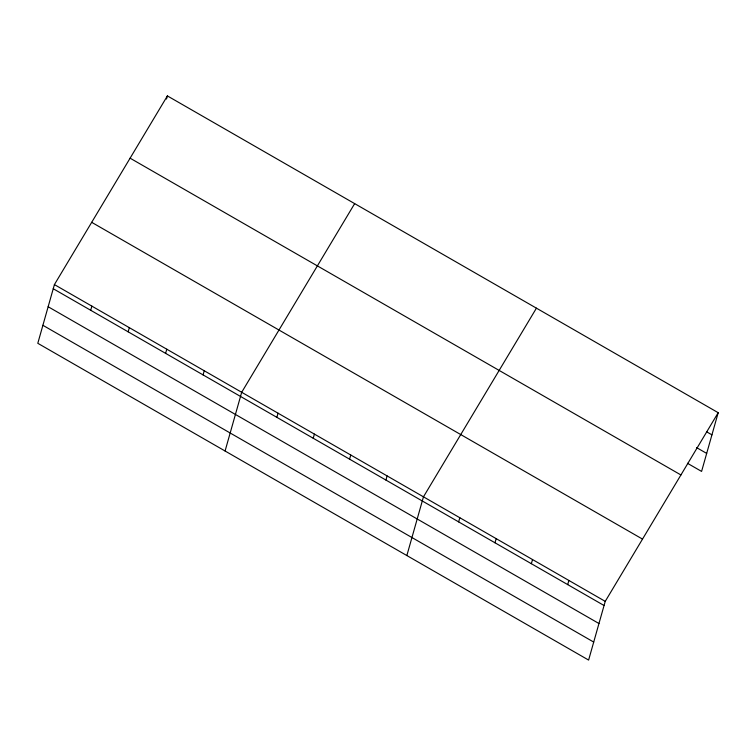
<?xml version="1.0" encoding="UTF-8"?>
<svg xmlns="http://www.w3.org/2000/svg" width="756" height="756" viewBox="0 0 756 756"><rect width="100%" height="100%" fill="white"/><g stroke="black" fill="none" stroke-linecap="round" stroke-linejoin="round"><path stroke-width="1.13" d="M54.413 284.587L37.8 343.3L588.612 660.082L605.235 601.36L718.2 412.7L167.388 95.917L54.413 284.587L605.235 601.36M90.701 310.272L91.873 306.123M166.5 99.027L167.388 95.917M128.151 331.818L129.323 327.669M165.611 353.354L166.783 349.206M203.062 374.9L204.233 370.752M225.08 451.011L241.693 392.288L354.659 203.629M276.876 417.35L278.047 413.201M313.23 438.253L314.401 434.105M349.584 459.157L350.756 455.008M385.938 480.069L387.11 475.921M406.851 555.547L423.464 496.824L536.429 308.165M458.637 521.886L459.818 517.737M494.991 542.789L496.172 538.641M531.345 563.702L532.526 559.553M567.699 584.605L568.881 580.457M718.2 412.7L701.587 471.413L687.45 463.286M706.879 431.95L711.935 434.851M696.578 447.599L706.68 453.411M130.108 158.184L680.92 474.957M91.693 222.33L642.515 539.104M53.241 288.735L604.053 605.509M48.148 306.738L598.96 623.52M42.894 325.297L593.715 642.071"/></g></svg>
